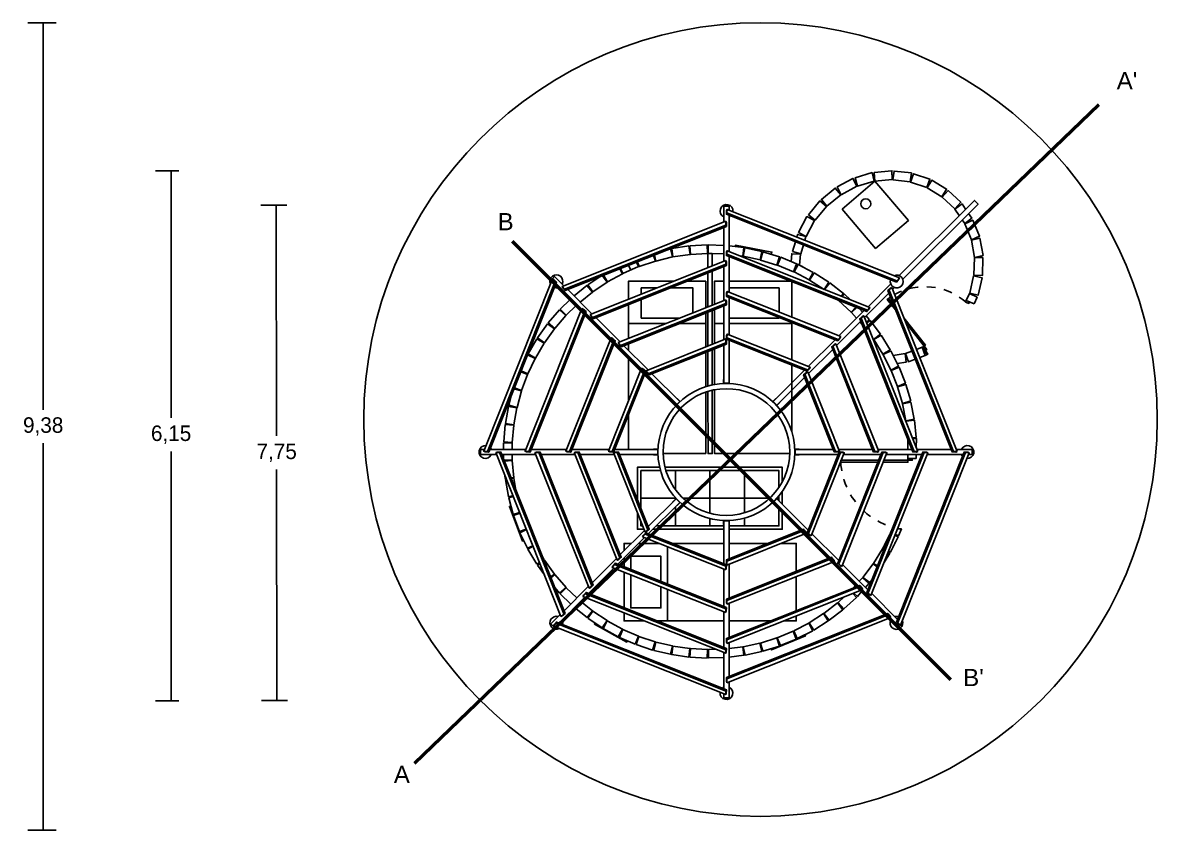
# Model space of a CAD drawing. Header units: millimetres. Extents: x 507.9 to 541, y 40.2 to 69.3.
# Drawn here: x 507.95 to 521.13, y 59.91 to 69.29 of the extents above; entities that cross this region are included whole.
import ezdxf

# ---------------------------------------------------------------- set-up
doc = ezdxf.new("R2010")
doc.units = ezdxf.units.MM
doc.linetypes.add('HIDDEN4', pattern=[0.09375, 0.0625, -0.03125])
for name, color, linetype in [('beams', 6, 'Continuous'), ('brick', 32, 'Continuous'), ('furniture', 2, 'Continuous'), ('WALLS', 6, 'Continuous')]:
    doc.layers.add(name, color=color, linetype=linetype)
doc.layers.add('Make2D$Visible$ClippingPlaneIntersections', color=7, linetype='Continuous', lineweight=50, true_color=0x000000)
doc.dimstyles.new('STANDARD_ACAD', dxfattribs={"dimtxt": 0.18, "dimasz": 0.18, "dimexe": 0.18, "dimexo": 0.0625, "dimgap": 0.09, "dimtad": 0, "dimtih": 1, "dimtoh": 1, "dimdec": 4, "dimzin": 0, "dimdsep": 46, "dimtxsty": 'Standard', "dimcen": 0.09, "dimadec": 0, "dimazin": 0, "dimtfac": 1, "dimtdec": 4, "dimtofl": 0, "dimtmove": 0, "dimatfit": 3, "dimfxl": 1, "dimtolj": 1, "dimtzin": 0, "dimarcsym": 0})

# ---------------------------------------------------------------- blocks, each defined once
blk = doc.blocks.new('*D7')
at = {"layer": 'furniture', "color": 0, "lineweight": -2, "transparency": 16777216}
for p, q in [((511.018, 67.169), (510.714, 67.169)), ((510.894, 67.169), (510.897, 64.488)), ((510.901, 61.416), (510.898, 64.098)), ((511.025, 61.416), (510.721, 61.416))]:
    blk.add_line(p, q, dxfattribs=at)
at = {"layer": 'furniture', "color": 0, "transparency": 16777216, "insert": (510.898, 64.293), "char_height": 0.18, "attachment_point": 5}
blk.add_mtext('\\A1;7,75', dxfattribs=at)
blk = doc.blocks.new('_None')
blk = doc.blocks.new('*D10')
at = {"layer": 'furniture', "color": 0, "lineweight": -2, "transparency": 16777216}
for p, q in [((509.763, 67.568), (509.492, 67.568)), ((509.672, 67.568), (509.672, 64.698)), ((509.672, 61.411), (509.672, 64.308)), ((509.763, 61.411), (509.492, 61.411))]:
    blk.add_line(p, q, dxfattribs=at)
at = {"layer": 'furniture', "color": 0, "transparency": 16777216, "insert": (509.672, 64.503), "char_height": 0.18, "attachment_point": 5}
blk.add_mtext('\\A1;6,15', dxfattribs=at)
blk = doc.blocks.new('*D11')
at = {"layer": 'furniture', "color": 0, "lineweight": -2, "transparency": 16777216}
for p, q in [((508.335, 69.288), (508.006, 69.288)), ((508.186, 69.288), (508.186, 64.793)), ((508.186, 59.908), (508.186, 64.403)), ((508.335, 59.908), (508.006, 59.908))]:
    blk.add_line(p, q, dxfattribs=at)
at = {"layer": 'furniture', "color": 0, "transparency": 16777216, "insert": (508.186, 64.598), "char_height": 0.18, "attachment_point": 5}
blk.add_mtext('\\A1;9,38', dxfattribs=at)

msp = doc.modelspace()

# ---------------------------------------------------------------- linework, layer by layer
at = {"layer": 'beams'}
for points in [[(518.12996, 66.35147), (519.00303, 67.22454), (519.04545, 67.18211), (518.17162, 66.30828)], [(516.15276, 67.11148), (516.15276, 67.15683), (516.09276, 67.15683), (516.09276, 66.9725)], [(516.12872, 67.07778), (516.13135, 67.12032), (516.12526, 67.10501), (516.12276, 67.06242), (516.12872, 67.07778)], [(516.13124, 67.12004), (518.13264, 66.32393)], [(516.11633, 66.98189), (514.21374, 66.22392)], [(516.11633, 66.98189), (516.12276, 66.96671), (516.12243, 66.92243), (516.11633, 66.93774), (516.11633, 66.98189)], [(516.12276, 67.06242), (518.0971, 66.27619)], [(518.10307, 66.29155), (516.12872, 67.07779)], [(516.15276, 66.63142), (516.15276, 67.05047)], [(514.24206, 66.19161), (516.11633, 66.93774)], [(516.12243, 66.92243), (514.24829, 66.17635)], [(516.09276, 66.91062), (516.09276, 66.51675)], [(516.12872, 66.59774), (516.13135, 66.64028), (516.12526, 66.62496), (516.12276, 66.58237), (516.12872, 66.59774)], [(516.12276, 66.58237), (517.75378, 65.93286)], [(517.75974, 65.94823), (516.12872, 66.59774)], [(516.13124, 66.63998), (517.78931, 65.98059)], [(516.15276, 66.15795), (516.15276, 66.57043)], [(516.11633, 66.52615), (514.53972, 65.89794)], [(514.56803, 65.86563), (516.11633, 66.482)], [(516.12243, 66.46669), (514.57426, 65.85037)], [(516.09276, 66.45487), (516.09276, 66.06101)], [(516.11633, 66.52615), (516.12276, 66.51097), (516.12243, 66.46669), (516.11633, 66.482), (516.11633, 66.52615)], [(513.30454, 64.31039), (514.10065, 66.31178)], [(514.08277, 66.29944), (514.12519, 66.34187), (514.23477, 66.2323)], [(514.09205, 66.29016), (514.08277, 66.29944)], [(514.10065, 66.31178), (514.11601, 66.30582), (514.14839, 66.27625), (514.13302, 66.28221), (514.10065, 66.31178)], [(518.13264, 66.32393), (518.12667, 66.30856), (518.0971, 66.27619), (518.10307, 66.29155), (518.13264, 66.32393)], [(514.13302, 66.28221), (513.34679, 64.30787)], [(513.36215, 64.30191), (514.14839, 66.27625)], [(514.43538, 65.94683), (514.1363, 66.24591)], [(514.21374, 66.22392), (514.24206, 66.19161), (514.24829, 66.17635), (514.21997, 66.20866), (514.21374, 66.22392)], [(514.27863, 66.18843), (514.56074, 65.90632)], [(516.12872, 66.12393), (516.13135, 66.16646), (516.12526, 66.15115), (516.12276, 66.10856), (516.12872, 66.12393)], [(516.13135, 66.16646), (517.45057, 65.64185)], [(517.76768, 65.98919), (518.032, 66.25351)], [(518.04477, 66.21083), (518.01246, 66.18252), (517.9972, 66.17628), (518.02951, 66.2046), (518.04477, 66.21083)], [(518.74328, 64.30214), (517.9972, 66.17628)], [(518.01246, 66.18252), (518.7586, 64.30824)], [(518.80275, 64.30824), (518.04477, 66.21083)], [(518.0752, 66.21185), (518.05315, 66.1898)], [(516.11633, 66.0704), (514.86569, 65.57197)], [(516.11633, 66.0704), (516.12276, 66.05522), (516.12243, 66.01094), (516.11633, 66.02625), (516.11633, 66.0704)], [(516.12276, 66.10856), (517.41504, 65.59412)], [(517.421, 65.60949), (516.12872, 66.12393)], [(516.15276, 65.66206), (516.15276, 66.09662)], [(518.00928, 66.14594), (517.72717, 65.86383)], [(513.78459, 64.31038), (514.44399, 65.96845)], [(514.47635, 65.93889), (513.82683, 64.30787)], [(513.8422, 64.30191), (514.49171, 65.93293)], [(514.44397, 65.96846), (514.45934, 65.9625), (514.49171, 65.93293), (514.47635, 65.93889), (514.44397, 65.96846)], [(514.77412, 65.60809), (514.47963, 65.90258)], [(514.89401, 65.53966), (516.11633, 66.02625)], [(516.12276, 66.01107), (514.90024, 65.5244)], [(516.09276, 65.99913), (516.09276, 65.60526)], [(517.42894, 65.65045), (517.72344, 65.94494)], [(517.78931, 65.9806), (517.78335, 65.96524), (517.75378, 65.93286), (517.75974, 65.94823), (517.78931, 65.9806)], [(514.53972, 65.89794), (514.56803, 65.86563), (514.57426, 65.85037), (514.54595, 65.88268), (514.53972, 65.89794)], [(514.60461, 65.86245), (514.88672, 65.58035)], [(517.68331, 65.81996), (517.4012, 65.53785)], [(517.71879, 65.88485), (517.68648, 65.85654), (517.67123, 65.85031), (517.70354, 65.87862), (517.71879, 65.88485)], [(518.28754, 64.30214), (517.67123, 65.85031)], [(517.68648, 65.85654), (518.30285, 64.30824)], [(518.347, 64.30824), (517.71879, 65.88485)], [(516.12872, 65.62803), (516.13135, 65.67057), (516.12526, 65.65525), (516.12276, 65.61267), (516.12872, 65.62803)], [(516.13135, 65.67057), (517.09578, 65.28706)], [(517.45057, 65.64186), (517.44461, 65.6265), (517.41504, 65.59412), (517.421, 65.60949), (517.45057, 65.64186)], [(514.25811, 64.3105), (514.78272, 65.62971)], [(514.81509, 65.60015), (514.30065, 64.30787)], [(514.31601, 64.30191), (514.83045, 65.59419)], [(514.78271, 65.62972), (514.79808, 65.62376), (514.83045, 65.59419), (514.81509, 65.60015), (514.78271, 65.62972)], [(515.12892, 65.25329), (514.81837, 65.56384)], [(514.86569, 65.57197), (514.89401, 65.53966), (514.90024, 65.5244), (514.87192, 65.55671), (514.86569, 65.57197)], [(514.93059, 65.53648), (515.21269, 65.25437)], [(516.11653, 65.61474), (515.19167, 65.24599)], [(515.21999, 65.21368), (516.11633, 65.57051), (516.11653, 65.61474), (516.12276, 65.59948), (516.12256, 65.55525), (516.11633, 65.57051)], [(516.12243, 65.5552), (515.22622, 65.19842)], [(516.09276, 65.0997), (516.15276, 65.0997), (516.15276, 65.60072)], [(516.09276, 65.54338), (516.09276, 65.0997)], [(516.12276, 65.61267), (517.06025, 65.23933)], [(517.06621, 65.2547), (516.12872, 65.62803)], [(517.07415, 65.29566), (517.38469, 65.6062)], [(517.39282, 65.55888), (517.36051, 65.53056), (517.34525, 65.52433), (517.37756, 65.55265), (517.39282, 65.55888)], [(517.83192, 64.30181), (517.34525, 65.52433)], [(517.36051, 65.53056), (517.84711, 64.30824)], [(517.89126, 64.30824), (517.39282, 65.55888)], [(517.35733, 65.49399), (517.07522, 65.21188)], [(514.754, 64.3105), (515.13752, 65.27492)], [(515.16987, 65.24536), (514.79654, 64.30787)], [(515.1375, 65.27493), (515.15286, 65.26897), (515.18524, 65.2394), (515.16987, 65.24536), (515.1375, 65.27493)], [(515.19167, 65.24599), (515.21999, 65.21368), (515.22622, 65.19842), (515.1979, 65.23073), (515.19167, 65.24599)], [(516.66569, 64.8872), (517.02991, 65.25142)], [(517.09578, 65.28707), (517.08982, 65.27171), (517.06025, 65.23933), (517.06621, 65.2547), (517.09578, 65.28707)], [(514.81191, 64.30191), (515.18524, 65.2394)], [(515.25656, 65.2105), (515.57966, 64.8874), (515.53738, 64.84483), (515.17316, 65.20905)], [(517.03135, 65.16801), (516.70811, 64.84477), (516.66569, 64.8872)], [(517.06684, 65.2329), (517.03453, 65.20459), (517.01927, 65.19836), (517.05158, 65.22667), (517.06684, 65.2329)], [(517.37605, 64.30214), (517.01927, 65.19836)], [(517.03453, 65.20459), (517.39136, 64.30824), (517.43559, 64.30805), (517.42033, 64.30181), (517.3761, 64.30201), (517.39136, 64.30824)], [(517.43559, 64.30805), (517.06684, 65.2329)], [(513.26775, 64.33191), (513.26775, 64.27191), (513.45207, 64.27191)], [(513.3131, 64.33191), (513.26775, 64.33191)], [(513.79315, 64.33191), (513.3741, 64.33191)], [(514.26662, 64.33191), (513.85415, 64.33191)], [(514.76251, 64.33191), (514.32795, 64.33191)], [(514.88119, 64.27191), (515.32488, 64.27191), (515.32501, 64.33191), (514.82385, 64.33191)], [(516.92055, 64.33181), (516.92055, 64.27181), (517.42157, 64.27181)], [(517.36424, 64.33181), (516.92055, 64.33181)], [(517.81998, 64.33181), (517.42611, 64.33181)], [(518.27573, 64.33181), (517.88186, 64.33181)], [(518.73147, 64.33181), (518.33761, 64.33181)], [(518.93233, 64.27181), (518.97768, 64.27181), (518.97768, 64.33181), (518.79335, 64.33181)], [(513.34679, 64.30787), (513.30425, 64.3105), (513.31957, 64.30441), (513.36215, 64.30191), (513.34679, 64.30787)], [(513.44268, 64.29548), (513.45786, 64.30191), (513.50214, 64.30158), (513.48683, 64.29548), (513.44268, 64.29548)], [(513.44268, 64.29548), (514.20065, 62.39289)], [(514.23296, 62.4212), (513.48683, 64.29548)], [(513.50214, 64.30158), (514.24822, 62.42744)], [(513.51395, 64.27191), (513.90782, 64.27191)], [(513.82683, 64.30787), (513.7843, 64.3105), (513.79961, 64.30441), (513.8422, 64.30191), (513.82683, 64.30787)], [(513.89842, 64.29548), (513.91361, 64.30191), (513.95789, 64.30158), (513.94257, 64.29548), (513.89842, 64.29548)], [(513.89842, 64.29548), (514.52663, 62.71887)], [(514.55894, 62.74718), (513.94257, 64.29548)], [(513.95789, 64.30158), (514.5742, 62.75341)], [(513.9697, 64.27191), (514.36357, 64.27191)], [(514.30065, 64.30787), (514.25811, 64.3105), (514.27342, 64.30441), (514.31601, 64.30191), (514.30065, 64.30787)], [(514.35417, 64.29548), (514.36935, 64.30191), (514.41363, 64.30158), (514.39832, 64.29548), (514.35417, 64.29548)], [(514.35417, 64.29548), (514.85261, 63.04484)], [(514.39584, 64.30171), (514.39576, 64.30191)], [(514.88492, 63.07316), (514.39832, 64.29548)], [(514.4135, 64.30191), (514.90018, 63.07939)], [(514.42544, 64.27191), (514.81931, 64.27191)], [(514.79654, 64.30787), (514.754, 64.3105), (514.76932, 64.30441), (514.81191, 64.30191), (514.79654, 64.30787)], [(515.21089, 63.39913), (514.85406, 64.29548), (514.80984, 64.29567), (514.8251, 64.30191), (514.86932, 64.30171), (514.85406, 64.29548)], [(514.80984, 64.29567), (515.17858, 63.37082)], [(514.86938, 64.30158), (515.22615, 63.40536)], [(517.43352, 64.30181), (517.06019, 63.36432)], [(517.07555, 63.35836), (517.44889, 64.29585)], [(517.49142, 64.29322), (517.10791, 63.3288)], [(517.92941, 64.30181), (517.41497, 63.00953)], [(517.43034, 63.00357), (517.94478, 64.29585)], [(517.44922, 64.29583), (517.49176, 64.2932), (517.47644, 64.29929), (517.43386, 64.30179), (517.44922, 64.29583)], [(517.98732, 64.29322), (517.4627, 62.97401)], [(517.48291, 64.27181), (517.91747, 64.27181)], [(518.40323, 64.30181), (517.75371, 62.67079)], [(517.76908, 62.66483), (518.41859, 64.29585)], [(518.46083, 64.29334), (517.80144, 62.63527)], [(517.89126, 64.30824), (517.87607, 64.30181), (517.83179, 64.30214), (517.84711, 64.30824), (517.89126, 64.30824)], [(517.94512, 64.29583), (517.98765, 64.2932), (517.97234, 64.29929), (517.92975, 64.30179), (517.94512, 64.29583)], [(517.9788, 64.27181), (518.39128, 64.27181)], [(518.88327, 64.30181), (518.09704, 62.32747)], [(518.1124, 62.32151), (518.89864, 64.29585)], [(518.94089, 64.29333), (518.14478, 62.29194)], [(518.347, 64.30824), (518.33182, 64.30181), (518.28754, 64.30214), (518.30285, 64.30824), (518.347, 64.30824)], [(518.41859, 64.29585), (518.46113, 64.29322), (518.44581, 64.29931), (518.40323, 64.30181), (518.41859, 64.29585)], [(518.45227, 64.27181), (518.87132, 64.27181)], [(518.80275, 64.30824), (518.78756, 64.30181), (518.74328, 64.30214), (518.7586, 64.30824), (518.80275, 64.30824)], [(518.89864, 64.29585), (518.94117, 64.29322), (518.92586, 64.29931), (518.88327, 64.30181), (518.89864, 64.29585)], [(515.21552, 63.3523), (515.57986, 63.71664), (515.53743, 63.75907), (515.21407, 63.43571)], [(516.66562, 63.71646), (516.70805, 63.75889), (517.07227, 63.39467)], [(516.98886, 63.39322), (516.66562, 63.71646)], [(515.17858, 63.37082), (515.21089, 63.39913), (515.22615, 63.40536), (515.19384, 63.37705), (515.17858, 63.37082)], [(516.09267, 63.50402), (516.15267, 63.50402), (516.15267, 63.06034)], [(516.09267, 63.003), (516.09267, 63.50375)], [(516.12299, 63.04852), (517.01921, 63.4053)], [(517.05375, 63.35773), (517.02544, 63.39004), (517.01921, 63.4053), (517.04752, 63.37299), (517.05375, 63.35773)], [(514.86073, 62.99752), (515.17128, 63.30806)], [(515.1702, 63.39184), (514.8881, 63.10973)], [(515.14964, 63.31665), (515.1556, 63.33201), (515.18517, 63.36439), (515.17921, 63.34902), (515.14964, 63.31665)], [(516.11407, 62.93315), (515.14965, 63.31666)], [(515.17921, 63.34902), (516.1167, 62.97569)], [(516.12267, 62.99105), (515.18517, 63.36439)], [(517.02544, 63.39004), (516.12909, 63.03321), (516.1289, 62.98898), (516.12267, 63.00424), (516.12286, 63.04847), (516.12909, 63.03321)], [(516.1289, 62.98898), (517.05375, 63.35773)], [(517.31484, 63.06724), (517.03273, 63.34935)], [(517.10793, 63.32879), (517.09256, 63.33475), (517.06019, 63.36432), (517.07555, 63.35836), (517.10793, 63.32879)], [(517.11651, 63.35043), (517.42705, 63.03988)], [(514.84423, 63.06587), (514.56212, 62.78376)], [(514.79485, 62.96186), (514.80082, 62.97722), (514.83039, 63.0096), (514.82442, 62.99423), (514.79485, 62.96186)], [(516.12267, 62.49516), (514.83039, 63.0096)], [(514.85261, 63.04484), (514.88492, 63.07316), (514.90018, 63.07939), (514.86787, 63.05107), (514.85261, 63.04484)], [(516.12267, 62.59265), (517.34518, 63.07932)], [(517.35142, 63.06406), (516.12909, 62.57747)], [(516.12909, 62.53332), (517.37973, 63.03175)], [(517.37973, 63.03175), (517.35142, 63.06406), (517.34518, 63.07932), (517.3735, 63.04701), (517.37973, 63.03175)], [(517.64082, 62.74127), (517.35871, 63.02337)], [(517.46271, 62.974), (517.44735, 62.97996), (517.41497, 63.00953), (517.43034, 63.00357), (517.46271, 62.974)], [(514.52199, 62.65878), (514.81649, 62.95327)], [(516.11407, 62.43726), (514.79486, 62.96187)], [(514.82442, 62.99423), (516.1167, 62.47979)], [(516.09267, 62.5071), (516.09267, 62.94166)], [(516.1167, 62.97569), (516.11407, 62.93315)], [(516.11407, 62.93315), (516.12017, 62.94846)], [(516.1167, 62.97569), (516.12267, 62.99105)], [(516.1228, 62.991), (516.12017, 62.94846)], [(516.15267, 62.99846), (516.15267, 62.60459)], [(517.4713, 62.99563), (517.7658, 62.70114)], [(514.51825, 62.73989), (514.23614, 62.45778)], [(514.52663, 62.71887), (514.55894, 62.74718), (514.5742, 62.75341), (514.54189, 62.7251), (514.52663, 62.71887)], [(516.12299, 62.13703), (517.67116, 62.75335)], [(517.67739, 62.73809), (516.12909, 62.12172)], [(517.70571, 62.70578), (517.67739, 62.73809), (517.67116, 62.75335), (517.69948, 62.72104), (517.70571, 62.70578)], [(514.17867, 62.31545), (514.47775, 62.61453)], [(514.45611, 62.62312), (514.46208, 62.63848), (514.49165, 62.67086), (514.48568, 62.65549), (514.45611, 62.62312)], [(516.11419, 61.96374), (514.45612, 62.62313)], [(514.48568, 62.65549), (516.1167, 62.00598)], [(516.12267, 62.02135), (514.49165, 62.67086)], [(516.12909, 62.07757), (517.70571, 62.70578)], [(517.96679, 62.41529), (517.68468, 62.6974)], [(517.80145, 62.63526), (517.78609, 62.64122), (517.75371, 62.67079), (517.76908, 62.66483), (517.80145, 62.63526)], [(517.81004, 62.65689), (518.10912, 62.35781)], [(516.1167, 62.47979), (516.11407, 62.43726)], [(516.1167, 62.47979), (516.12267, 62.49516)], [(516.1228, 62.4951), (516.12017, 62.45257)], [(516.12876, 62.53319), (516.12234, 62.54837), (516.12267, 62.59265), (516.12876, 62.57734), (516.12876, 62.53319)], [(516.15267, 62.54271), (516.15267, 62.14885)], [(514.19228, 62.41392), (514.0827, 62.30434)], [(514.20065, 62.39289), (514.23296, 62.4212), (514.24822, 62.42744), (514.21591, 62.39912), (514.20065, 62.39289)], [(516.09267, 62.03329), (516.09267, 62.44577)], [(516.11407, 62.43726), (516.12017, 62.45257)], [(516.12299, 61.68129), (517.99714, 62.42737)], [(518.00337, 62.41211), (516.12909, 61.66598)], [(516.12909, 61.62183), (518.03168, 62.3798)], [(518.03168, 62.3798), (518.00337, 62.41211), (517.99714, 62.42737), (518.02545, 62.39506), (518.03168, 62.3798)], [(518.15338, 62.31356), (518.16266, 62.30428), (518.12023, 62.26185), (518.01066, 62.37142)], [(514.0827, 62.30434), (514.12513, 62.26191), (514.13441, 62.27119)], [(514.11279, 62.27979), (514.11875, 62.29516), (514.14832, 62.32753), (514.14236, 62.31217), (514.11279, 62.27979)], [(516.11418, 61.48368), (514.11279, 62.27979)], [(514.14236, 62.31217), (516.1167, 61.52593)], [(516.12267, 61.5413), (514.14832, 62.32753)], [(518.14478, 62.29194), (518.12941, 62.2979), (518.09704, 62.32747), (518.1124, 62.32151), (518.14478, 62.29194)], [(516.12909, 62.07757), (516.12267, 62.09275), (516.12299, 62.13703), (516.12909, 62.12172), (516.12909, 62.07757)], [(516.15267, 62.08697), (516.15267, 61.6931)], [(516.09267, 61.55325), (516.09267, 61.9723)], [(516.1167, 62.00598), (516.11407, 61.96344), (516.12016, 61.97876), (516.12267, 62.02135), (516.1167, 62.00598)], [(516.15267, 61.63122), (516.15267, 61.44689), (516.09267, 61.44689), (516.09267, 61.49224)], [(516.12909, 61.62183), (516.12267, 61.63701), (516.12299, 61.68129), (516.12909, 61.66598), (516.12909, 61.62183)], [(516.1167, 61.52594), (516.11407, 61.4834), (516.12016, 61.49871), (516.12267, 61.5413), (516.1167, 61.52594)]]:
    msp.add_lwpolyline(points, dxfattribs=at)
msp.add_lwpolyline([(514.82984, 65.63722), (514.82984, 65.63722)], close=True, dxfattribs=at)
for radius in [0.79552, 0.73552]:
    msp.add_circle((516.12271, 64.30186), radius, dxfattribs=at)
at = {"layer": 'brick'}
for points in [[(517.64341, 67.38833), (517.61754, 67.48623), (517.81483, 67.54658), (517.8407, 67.44868), (517.64341, 67.38833)], [(518.04948, 67.46611), (518.04419, 67.5681), (517.84051, 67.54879), (517.84579, 67.4468), (518.04948, 67.46611)], [(518.05404, 67.46322), (518.25562, 67.44068), (518.27114, 67.54249), (518.06956, 67.56503), (518.05404, 67.46322)], [(518.45053, 67.37344), (518.48621, 67.47084), (518.29514, 67.53429), (518.25946, 67.43689), (518.45053, 67.37344)], [(517.28942, 67.15663), (517.44984, 67.2899), (517.38685, 67.3677), (517.22644, 67.23443), (517.2904, 67.15744)], [(517.45534, 67.29024), (517.638, 67.38912), (517.59263, 67.47884), (517.40996, 67.37996), (517.45534, 67.29024)], [(518.45349, 67.36891), (518.50783, 67.45783), (518.68042, 67.35613), (518.62607, 67.2672), (518.45349, 67.36891)], [(518.62803, 67.26212), (518.69877, 67.33886), (518.84567, 67.20314), (518.77493, 67.1264), (518.62788, 67.26197)], [(517.07462, 67.0557), (517.20609, 67.21781), (517.28377, 67.15481), (517.15259, 66.99306), (517.07491, 67.05605)], [(518.90156, 67.12307), (518.85999, 67.18233), (518.77579, 67.12098), (518.82678, 67.04829)], [(517.14759, 66.99055), (517.05789, 67.03541), (516.96084, 66.85122), (517.05054, 66.80636), (517.14759, 66.99055)], [(518.86176, 66.99842), (518.89088, 66.95691)], [(518.96908, 66.7658), (519.06322, 66.80919), (518.98475, 66.99478), (518.89062, 66.95138), (518.96908, 66.7658)], [(518.89088, 66.95691), (518.97507, 67.01825), (518.93654, 67.07319)], [(516.93968, 66.79846), (516.94842, 66.82812), (517.04611, 66.8029), (517.03376, 66.76103)], [(515.48695, 66.6658), (515.68475, 66.69543), (515.69956, 66.59653), (515.50177, 66.5669), (515.48695, 66.6658)], [(515.69861, 66.69604), (515.70456, 66.59622), (515.90421, 66.60812), (515.89826, 66.70795), (515.69861, 66.69604)], [(516.09276, 66.60194), (515.90916, 66.60737), (515.91212, 66.70733), (516.09276, 66.70198)], [(516.15276, 66.69634), (516.32438, 66.67587), (516.31253, 66.57658), (516.2813, 66.5803)], [(516.88986, 66.62954), (516.92348, 66.74355)], [(517.01756, 66.70609), (516.98755, 66.60433), (516.88986, 66.62954)], [(519.10643, 66.58468), (519.06786, 66.78403), (518.96772, 66.76039), (519.00271, 66.56253)], [(515.08912, 66.51108), (515.10782, 66.4554), (515.29741, 66.51908), (515.27521, 66.58516)], [(515.47304, 66.66391), (515.4732, 66.66395), (515.49676, 66.56677), (515.30239, 66.51965), (515.28551, 66.58926)], [(515.90832, 66.60612), (515.90835, 66.44328)], [(515.95759, 66.46289), (515.95752, 66.60594)], [(516.51297, 66.53368), (516.53361, 66.63153), (516.33791, 66.6728), (516.31728, 66.57496), (516.51297, 66.53368)], [(516.70879, 66.47312), (516.73806, 66.56875), (516.54681, 66.62727), (516.51755, 66.53165), (516.70879, 66.47312)], [(516.90072, 66.39585), (516.9382, 66.48855), (516.75279, 66.56353), (516.7153, 66.47082), (516.90072, 66.39585)], [(516.87449, 66.51432), (516.88227, 66.60458), (516.98387, 66.60007), (516.97279, 66.47156)], [(519.10643, 66.58468), (519.00271, 66.56253)], [(514.88379, 66.42934), (514.91495, 66.37263), (514.73966, 66.27633), (514.69655, 66.3548)], [(515.0797, 66.50733), (515.10291, 66.45439), (514.91975, 66.37407), (514.89377, 66.43331)], [(517.13129, 66.3884), (516.95419, 66.48132), (516.90773, 66.39277), (517.08483, 66.29985), (517.13129, 66.3884)], [(514.51401, 66.24372), (514.57, 66.16087), (514.73571, 66.27286), (514.68377, 66.34971)], [(514.6523, 66.33718), (514.51401, 66.24372)], [(515.90836, 66.38147), (515.90841, 65.98754)], [(515.95781, 66.00722), (515.95762, 66.40108)], [(517.3118, 66.27382), (517.14367, 66.38213), (517.08951, 66.29807), (517.25764, 66.18975), (517.3118, 66.27382)], [(518.99433, 66.34944), (518.94877, 66.14592), (519.04616, 66.12282), (519.09172, 66.32633), (518.99405, 66.3482)], [(514.35278, 66.11428), (514.50239, 66.23612), (514.56554, 66.15858), (514.42386, 66.0432)], [(517.32358, 66.26648), (517.26215, 66.18757)], [(517.45727, 66.11263), (517.4814, 66.14362), (517.32358, 66.26648)], [(514.37906, 66.00315), (514.263, 65.89002), (514.1932, 65.96163), (514.30835, 66.07386)], [(517.41713, 66.06692), (517.41997, 66.06471), (517.42061, 66.06554)], [(517.62501, 65.98414), (517.57052, 65.92572), (517.42427, 66.06214), (517.42559, 66.06355)], [(517.46755, 66.10854), (517.49247, 66.13526), (517.56094, 66.0714)], [(518.90158, 66.04522), (518.90894, 66.06182), (518.9461, 66.04535), (518.93799, 66.02707), (518.90084, 66.04354)], [(518.94462, 66.14229), (518.90158, 66.04522)], [(518.90894, 66.06182), (519.00082, 66.02109)], [(519.00082, 66.02109), (519.03536, 66.09899), (518.94462, 66.14229)], [(514.18312, 65.95209), (514.25902, 65.88698), (514.12879, 65.73519), (514.05289, 65.8003), (514.18312, 65.95209)], [(515.90842, 65.92575), (515.90848, 65.53178)], [(515.95803, 65.55154), (515.95784, 65.94542)], [(517.63447, 65.85598), (517.57457, 65.92277), (517.63747, 65.97918)], [(517.66989, 65.96627), (517.70529, 65.9268)], [(514.0437, 65.78991), (514.12509, 65.73181), (514.00889, 65.56903), (513.9275, 65.62713), (514.0437, 65.78991)], [(517.6965, 65.78683), (517.67459, 65.81125)], [(517.74541, 65.88206), (517.78255, 65.84065)], [(517.78255, 65.84065), (517.74856, 65.81016)], [(517.91172, 65.67027), (517.79197, 65.83046), (517.75229, 65.80079)], [(517.82419, 65.62035), (517.83163, 65.61039), (517.91172, 65.67027)], [(517.9202, 65.65928), (517.83509, 65.60677), (517.94011, 65.43656), (518.02522, 65.48907), (517.9202, 65.65928)], [(513.91927, 65.61595), (514.00551, 65.56533), (513.90426, 65.39285), (513.81802, 65.44348), (513.91927, 65.61595)], [(518.36785, 65.39987), (518.43072, 65.42407), (518.39779, 65.51953), (518.3305, 65.49362)], [(518.40206, 65.52103), (518.39779, 65.51953)], [(518.40206, 65.52103), (518.45511, 65.43323), (518.46127, 65.43714)], [(513.81185, 65.43115), (513.90122, 65.38887), (513.81568, 65.20808), (513.73771, 65.24498)], [(515.90849, 65.47003), (515.90854, 65.06801)], [(515.95826, 65.0802), (515.95806, 65.48976)], [(518.03268, 65.47737), (517.94324, 65.43265), (518.03269, 65.25377), (518.12213, 65.29849), (518.03268, 65.47737)], [(518.05975, 65.42324), (518.19953, 65.4467), (518.21215, 65.34569), (518.10733, 65.32809)], [(518.27714, 65.47308), (518.20475, 65.44521)], [(518.20475, 65.44521), (518.23767, 65.34975), (518.31447, 65.37932)], [(518.43409, 65.47993), (518.46127, 65.43714), (518.43072, 65.42407)], [(518.12852, 65.28617), (518.03545, 65.24959), (518.10862, 65.06345), (518.20169, 65.10004), (518.12852, 65.28617)], [(513.73305, 65.23329), (513.81301, 65.20385), (513.74391, 65.01616), (513.65903, 65.04741)], [(513.65418, 65.03522), (513.74266, 65.01122), (513.69032, 64.81819), (513.5938, 64.84437), (513.62716, 64.96738)], [(515.90855, 65.00551), (515.90866, 64.28376), (515.95866, 64.28376), (515.9583, 65.01877)], [(518.26314, 64.89445), (518.16721, 64.86621), (518.11074, 65.05807), (518.20667, 65.08631), (518.26314, 64.89445)], [(518.26566, 64.8808), (518.30483, 64.68468), (518.20677, 64.66509), (518.16759, 64.86121), (518.26566, 64.8808)], [(513.55501, 64.63411), (513.58997, 64.83103), (513.68843, 64.81355), (513.65347, 64.61663), (513.55501, 64.63411)], [(513.55238, 64.62049), (513.652, 64.61184), (513.63471, 64.41259), (513.53509, 64.42123), (513.55238, 64.62049)], [(518.2067, 64.66008), (518.30612, 64.67086), (518.32768, 64.47202)], [(518.32768, 64.47202), (518.28364, 64.46725)], [(518.28739, 64.45784), (518.32878, 64.45918), (518.3287, 64.35418)], [(513.5338, 64.33191), (513.53367, 64.40752), (513.63367, 64.40769), (513.6338, 64.33191)], [(518.22884, 64.33181), (518.22884, 64.4496)], [(513.53398, 64.2216), (513.5339, 64.27191)], [(513.6339, 64.27191), (513.634, 64.20769), (513.53958, 64.20753)], [(513.54471, 64.19464), (513.6334, 64.20271), (513.65153, 64.00354), (513.62186, 64.00084)], [(518.2286, 64.22521), (518.32864, 64.22521)], [(518.32859, 64.22521), (518.22884, 64.22521), (518.22884, 64.27181)], [(518.32863, 64.27181), (518.32859, 64.22521)], [(513.56223, 63.99541), (513.55194, 63.99447), (513.54879, 64.02914)], [(513.56708, 63.98321), (513.55501, 63.98107)], [(513.55501, 63.98107), (513.58997, 63.78415), (513.64266, 63.7935)], [(513.67818, 63.85938), (513.65347, 63.99855), (513.6248, 63.99346)], [(513.64606, 63.78498), (513.5938, 63.77081), (513.64615, 63.57779)], [(513.64615, 63.57779), (513.72056, 63.59797)], [(513.64956, 63.56426), (513.72297, 63.59193)], [(513.797, 63.4061), (513.72011, 63.37712), (513.64956, 63.56426)], [(513.79937, 63.40014), (513.72474, 63.36485)], [(518.03043, 63.36534), (518.04695, 63.40738), (518.04704, 63.40738)], [(518.10875, 63.40802), (518.15485, 63.40851), (518.12349, 63.32876), (518.08349, 63.34448)], [(513.72474, 63.36485), (513.81023, 63.18405), (513.87354, 63.21398)], [(518.02847, 63.36076), (518.02766, 63.36117), (517.9382, 63.18229)], [(518.00558, 63.14859), (518.02764, 63.13756), (518.1171, 63.31644), (518.07976, 63.33511)], [(513.8764, 63.2068), (513.81744, 63.17219), (513.91868, 62.99971)], [(517.95175, 63.16809), (517.93508, 63.17837), (517.83006, 63.00817)], [(517.9382, 63.18229), (517.95421, 63.17428)], [(517.95368, 63.01809), (518.02018, 63.12586), (518.0012, 63.13757)], [(513.91868, 62.99971), (513.95128, 63.01884)], [(513.9555, 63.00826), (513.92712, 62.98766)], [(514.00114, 63.04811), (514.00492, 63.05033), (513.99042, 63.07503)], [(514.07954, 62.85117), (514.12554, 62.88455), (514.00805, 63.04641), (514.00321, 63.0429)], [(517.87285, 62.96996), (517.82659, 63.00455), (517.70684, 62.84436)], [(517.83006, 63.00817), (517.87662, 62.97943)], [(513.92712, 62.98766), (514.0082, 62.87596)], [(514.08344, 62.84136), (514.12797, 62.88017), (514.25939, 62.72942), (514.18402, 62.6637), (514.12908, 62.72671)], [(517.59841, 62.72439), (517.62644, 62.75564)], [(517.66656, 62.80037), (517.70306, 62.84106)], [(517.70306, 62.84106), (517.77751, 62.7743), (517.73738, 62.72956)], [(517.70684, 62.84436), (517.78693, 62.78448), (517.81273, 62.819)], [(514.38542, 62.60706), (514.2622, 62.72527), (514.19298, 62.65311)], [(514.19298, 62.65311), (514.3147, 62.53633)], [(517.59165, 62.66033), (517.63461, 62.61285), (517.48742, 62.47969), (517.41921, 62.55282)], [(517.41921, 62.55282), (517.49586, 62.62216)], [(517.69726, 62.68482), (517.64397, 62.62541), (517.60091, 62.66402)], [(514.42993, 62.56672), (514.56577, 62.45787), (514.50324, 62.37983), (514.35879, 62.49558)], [(517.25613, 62.42712), (517.31731, 62.34801), (517.47552, 62.47036), (517.41434, 62.54947), (517.25613, 62.42712)], [(514.51394, 62.37099), (514.56928, 62.45428), (514.73586, 62.34361), (514.68053, 62.26032), (514.51394, 62.37099)], [(517.08314, 62.31717), (517.13703, 62.23293), (517.3055, 62.34071), (517.25162, 62.42495), (517.08314, 62.31717)], [(514.69075, 62.25125), (514.7383, 62.33923), (514.91425, 62.24415), (514.86671, 62.15617), (514.69075, 62.25125)], [(514.87882, 62.14939), (515.06253, 62.07035), (515.10205, 62.16221), (514.91834, 62.24125), (514.87882, 62.14939)], [(516.7113, 62.14553), (516.7494, 62.05307), (516.93432, 62.12927), (516.89622, 62.22172), (516.7113, 62.14553)], [(517.12463, 62.22671), (517.07845, 62.31541), (516.90432, 62.22476)], [(517.12463, 62.22671), (516.94632, 62.13611), (516.90432, 62.22476)], [(515.0752, 62.06467), (515.10638, 62.15969), (515.29641, 62.09731), (515.26522, 62.0023), (515.0752, 62.06467)], [(515.27834, 61.99777), (515.30094, 62.09518), (515.49577, 62.04997), (515.47316, 61.95256), (515.27834, 61.99777)], [(516.31711, 62.03982), (516.33852, 61.94214), (516.53388, 61.98496), (516.51247, 62.08264), (516.31711, 62.03982)], [(516.51746, 62.08311), (516.54748, 61.98772), (516.73826, 62.04777), (516.70823, 62.14315), (516.51746, 62.08311)], [(515.50132, 62.04798), (515.48729, 61.94897), (515.68531, 61.92091), (515.69934, 62.01992), (515.50132, 62.04798)], [(515.70418, 62.01863), (515.69902, 61.91876), (515.89875, 61.90844), (515.90391, 62.00831), (515.70418, 62.01863)], [(515.99606, 62.01072), (515.91253, 62.00758)], [(516.09267, 61.91447), (515.91253, 61.90949), (515.91253, 62.00758)], [(516.15267, 61.91868), (516.32473, 61.94059), (516.3121, 62.03979), (516.15267, 62.01949)]]:
    msp.add_lwpolyline(points, dxfattribs=at)
msp.add_lwpolyline([(519.10269, 66.56012), (519.09768, 66.35192), (518.99769, 66.35433), (519.00271, 66.56253)], close=True, dxfattribs=at)
msp.add_arc((516.50382, 65.52776), 1.05389, 61.05133, 69.40797, dxfattribs=at)
at = {"layer": 'brick', "color": 18, "lineweight": -3, "true_color": 0x000000}
for points in [[(518.03043, 63.36534), (518.03869, 63.38636), (518.04695, 63.40738)], [(518.15485, 63.40851), (518.13917, 63.36863), (518.12349, 63.32876)], [(517.9382, 63.18229), (517.98293, 63.27173), (518.02766, 63.36117)], [(518.1171, 63.31644), (518.07237, 63.227), (518.02764, 63.13756)], [(518.02766, 63.36117), (518.02807, 63.36096), (518.02847, 63.36076)], [(518.07976, 63.33511), (518.09843, 63.32578), (518.1171, 63.31644)], [(518.12349, 63.32876), (518.10349, 63.33662), (518.08349, 63.34448)]]:
    msp.add_open_spline(points, degree=2, dxfattribs=at)
at = {"layer": 'furniture'}
for p, q in [((515.53018, 64.08532), (515.53018, 63.86609)), ((515.93077, 64.08532), (515.93077, 63.59182)), ((516.33136, 64.08532), (516.33136, 63.59655)), ((515.12958, 63.76484), (515.5358, 63.76484)), ((515.53018, 63.77105), (515.53018, 63.75606)), ((515.53018, 63.66696), (515.53018, 63.44437)), ((515.62012, 63.76484), (516.62531, 63.76484)), ((516.70963, 63.76484), (516.73196, 63.76484)), ((515.93077, 63.52984), (515.93077, 63.44437)), ((516.33136, 63.53419), (516.33136, 63.44437))]:
    msp.add_line(p, q, dxfattribs=at)
for points in [[(517.46598, 67.12162), (517.84579, 67.4468), (518.23601, 66.99103), (517.8562, 66.66585)], [(518.4032, 65.5191), (518.43409, 65.47993), (518.4498, 65.49231), (518.4189, 65.53149)]]:
    msp.add_lwpolyline(points, close=True, dxfattribs=at)
for points in [[(516.22508, 66.68771), (516.22668, 66.70263), (516.65029, 66.62367), (516.64244, 66.59801)], [(515.95752, 66.60594), (515.90832, 66.60612)], [(514.98674, 66.47032), (515.01133, 66.41423)], [(514.59686, 66.29971), (514.58938, 66.31214)], [(515.50989, 66.28451), (514.98346, 66.28451), (514.98346, 66.07475)], [(515.31534, 66.20699), (515.13346, 66.20699), (515.13338, 66.13449)], [(515.73314, 65.91768), (515.73346, 66.20699), (515.47008, 66.20699)], [(515.88346, 65.97759), (515.88346, 66.28451), (515.6648, 66.28451)], [(515.98346, 66.01745), (515.98346, 66.28451), (516.09276, 66.28451)], [(516.15276, 66.28451), (516.88346, 66.28451), (516.88346, 65.86737)], [(516.15276, 66.20699), (516.73346, 66.20699), (516.73377, 65.9269)], [(515.13331, 66.07293), (515.13308, 65.85699), (515.58085, 65.85699)], [(518.0857, 65.95399), (517.99096, 66.07411), (518.00614, 66.08608), (518.0606, 66.01702)], [(514.98346, 66.01327), (514.98346, 65.6189)], [(515.88346, 65.52181), (515.88346, 65.91581)], [(515.98346, 65.56168), (515.98346, 65.95562)], [(514.98346, 65.79612), (515.42813, 65.79612)], [(515.58281, 65.79612), (515.88346, 65.79612)], [(515.98346, 65.79612), (516.09276, 65.79612)], [(516.73384, 65.8653), (516.73384, 65.85699), (516.15276, 65.85699)], [(516.15276, 65.79612), (516.88346, 65.79612)], [(516.88346, 65.80574), (516.88346, 65.37149)], [(518.18464, 65.85975), (518.43408, 65.54346), (518.4189, 65.53149), (518.20977, 65.79666)], [(514.98346, 65.55753), (514.98346, 65.4836)], [(514.98346, 65.39875), (514.98346, 64.88752)], [(515.88346, 65.06055), (515.88346, 65.46006)], [(515.98346, 65.0851), (515.98346, 65.49987)], [(516.88346, 65.30974), (516.88346, 64.53449)], [(516.09276, 65.14539), (516.08976, 65.14539), (516.08976, 65.0967)], [(516.15276, 65.14539), (516.15576, 65.14539), (516.15576, 65.0967)], [(515.38739, 64.28451), (515.88346, 64.28451), (515.88346, 64.99738)], [(516.85803, 64.28451), (515.98346, 64.28451), (515.98346, 65.02408)], [(515.50505, 64.87716), (515.50295, 64.87502), (515.53738, 64.84059)], [(515.54749, 64.91957), (515.54962, 64.92169), (515.58405, 64.88726)], [(516.69799, 64.9195), (516.69587, 64.92163), (516.66145, 64.8872)], [(516.74042, 64.87708), (516.74254, 64.87496), (516.70811, 64.84053)], [(514.98346, 64.7327), (514.98346, 64.33191)], [(515.27919, 64.33191), (515.27919, 64.33491), (515.32788, 64.33491)], [(516.96624, 64.33181), (516.96624, 64.33481), (516.91755, 64.33481)], [(515.27919, 64.27191), (515.27919, 64.26891), (515.32788, 64.26891)], [(515.3249, 64.28451), (515.32738, 64.28451)], [(516.96624, 64.27181), (516.96624, 64.26881), (516.91755, 64.26881)], [(517.89096, 64.20521), (517.45066, 64.20521), (517.45066, 64.18337), (517.88226, 64.18337)], [(517.94363, 64.18337), (518.23155, 64.18337), (518.23155, 64.20521), (517.95232, 64.20521)], [(518.23155, 64.22521), (518.23155, 64.20521), (518.28155, 64.20521), (518.28181, 64.22497)], [(515.08953, 63.74857), (515.08953, 64.12537), (515.34701, 64.12537)], [(515.12958, 63.64794), (515.12958, 64.08532), (515.35723, 64.08532)], [(515.40868, 64.12537), (516.77202, 64.12537), (516.77202, 63.95632)], [(515.41979, 64.08532), (516.73196, 64.08532), (516.73196, 63.88978)], [(516.77202, 63.84223), (516.77202, 63.69492)], [(513.76749, 63.27445), (513.75392, 63.26804), (513.60256, 63.66958), (513.61998, 63.6743)], [(515.505, 63.72664), (515.50288, 63.72876), (515.53731, 63.76319)], [(515.54743, 63.68422), (515.54955, 63.68209), (515.58398, 63.71652)], [(516.69793, 63.68415), (516.69581, 63.68203), (516.66138, 63.71646)], [(516.74036, 63.72658), (516.74248, 63.7287), (516.70805, 63.76313)], [(516.73196, 63.79032), (516.73196, 63.73922)], [(515.16523, 63.40431), (515.08953, 63.40431), (515.08953, 63.59418)], [(516.73196, 63.65012), (516.73196, 63.44437), (516.15267, 63.44437)], [(516.77202, 63.61006), (516.77202, 63.40431), (516.15267, 63.40431)], [(515.14926, 63.44437), (515.12958, 63.44437), (515.12958, 63.49371)], [(515.22273, 63.44437), (515.21063, 63.44437)], [(515.22495, 63.40431), (515.22356, 63.40431)], [(516.09267, 63.40431), (515.26752, 63.40431)], [(516.09267, 63.44437), (515.30758, 63.44437)], [(516.09267, 63.45833), (516.08967, 63.45833), (516.08967, 63.50702)], [(516.15267, 63.45833), (516.15567, 63.45833), (516.15567, 63.50702)], [(518.11169, 63.41541), (518.11169, 63.40805)], [(514.93346, 63.1551), (514.93346, 63.2406), (515.01896, 63.2406)], [(515.10382, 63.2406), (515.34092, 63.2406)], [(515.43724, 63.2023), (515.43724, 62.76802)], [(515.49601, 63.2406), (516.09267, 63.2406)], [(516.15267, 63.2406), (516.6055, 63.2406)], [(516.75999, 63.2406), (516.93346, 63.2406), (516.93346, 62.91542)], [(514.93346, 62.96857), (514.93346, 63.07025)], [(515.01098, 62.93771), (515.01098, 63.0906), (515.36098, 63.09099), (515.36098, 62.79838)], [(514.93346, 62.49492), (514.93346, 62.90675)], [(515.36098, 62.73674), (515.36098, 62.49099), (515.01098, 62.4906), (515.01098, 62.87593)], [(516.93346, 62.85389), (516.93346, 62.45967)], [(515.43724, 62.70641), (515.43724, 62.3406)], [(515.16655, 62.3406), (514.93346, 62.3406), (514.93346, 62.4333)], [(516.93346, 62.39807), (516.93346, 62.3406), (516.78922, 62.3406)], [(514.59723, 62.31565), (514.58893, 62.30316), (514.96423, 62.09489), (514.9721, 62.10926)], [(516.09267, 62.3406), (515.32097, 62.3406)], [(516.63436, 62.3406), (516.15267, 62.3406)], [(516.64287, 62.01775), (516.64737, 62.00344), (517.04284, 62.16881), (517.03624, 62.1818)]]:
    msp.add_lwpolyline(points, dxfattribs=at)
for centre, radius in [((516.51912, 64.67894), 4.60884), ((517.74141, 67.18432), 0.05772)]:
    msp.add_circle(centre, radius, dxfattribs=at)
at = {"layer": 'furniture', "linetype": 'HIDDEN4'}
for centre, radius, start, end in [((518.42858, 65.50181), 0.72044, 48.471543, 119.230445), ((518.42858, 65.50181), 0.72044, 123.831928, 127.403672), ((518.27787, 64.22775), 0.8284, 183.071379, 223.213378), ((518.27787, 64.22775), 0.8284, 227.512705, 254.457795)]:
    msp.add_arc(centre, radius, start, end, dxfattribs=at)
at = {"layer": 'Make2D$Visible$ClippingPlaneIntersections'}
for points in [[(512.49767, 60.6897), (520.44875, 68.33808)], [(513.63329, 66.75153), (518.72599, 61.66152)]]:
    msp.add_lwpolyline(points, dxfattribs=at)
at = {"layer": 'WALLS'}
for centre, start, end in [((516.12368, 67.10053), 354.504807, 245.654978), ((516.12368, 67.10053), 292.815789, 309.819685), ((514.14706, 66.28461), 334.492854, 203.161466), ((518.10131, 66.28216), 163.72522, 116.102003), ((514.14706, 66.28461), 251.594033, 287.204918), ((513.32296, 64.30236), 83.846543, 336.043875), ((513.32296, 64.30236), 23.201317, 39.097212), ((518.9216, 64.30207), 264.693834, 156.638612), ((518.9216, 64.30207), 203.795327, 220.026269), ((514.14748, 62.31914), 73.111357, 297.125696), ((514.14748, 62.31914), 344.49238, 25.803238), ((518.09735, 62.31723), 152.839849, 22.888463), ((518.09735, 62.31723), 71.402273, 105.41972), ((516.12295, 61.50321), 174.876861, 66.659954), ((516.12295, 61.50321), 113.816744, 130.225323)]:
    msp.add_arc(centre, 0.075, start, end, dxfattribs=at)

# ---------------------------------------------------------------- texts
at = {"layer": 'Make2D$Visible$ClippingPlaneIntersections', "char_height": 0.2, "attachment_point": 1}
for s, insert in [("{\\fArial|b0|i0|c161|p0;Α'}", (520.65641, 68.71457)), ('{\\fArial|b0|i0|c161|p0;Β}', (513.46479, 67.07728)), ("{\\fArial|b0|i0|c161|p0;Β'}", (518.87277, 61.78287)), ('{\\fArial|b0|i0|c161|p0;Α}', (512.25903, 60.65756))]:
    msp.add_mtext_dynamic_manual_height_columns(s, width=0.9857365, gutter_width=1, heights=[0], dxfattribs=dict(at, insert=insert))

# ---------------------------------------------------------------- dimensions: what is measured, and where the dimension line sits
at = {"layer": 'furniture'}
dim = msp.add_linear_dim(base=(508.18646, 59.90835), p1=(508.39755, 69.28774), p2=(508.39755, 59.90835), angle=90, text='9,38', dimstyle='STANDARD_ACAD', override={"dimblk": 'None', "dimblk1": 'None', "dimblk2": 'None', "dimtmove": 2, "dimldrblk": 'None'}, dxfattribs=at)
dim.commit()
dim.dimension.update_dxf_attribs({"geometry": '*D11', "text_midpoint": (508.18646, 64.59804)})
dim = msp.add_linear_dim(base=(509.67247, 61.41105), p1=(509.82513, 67.5681), p2=(509.82513, 61.41105), angle=90, text='6,15', dimstyle='STANDARD_ACAD', override={"dimblk": 'None', "dimblk1": 'None', "dimblk2": 'None', "dimtmove": 2, "dimldrblk": 'None'}, dxfattribs=at)
dim.commit()
dim.dimension.update_dxf_attribs({"geometry": '*D10', "text_midpoint": (509.67247, 64.50343), "dimtype": 160})
dim = msp.add_aligned_dim(p1=(511.08715, 61.41608), p2=(511.08053, 67.16943), distance=0.18627, text='7,75', dimstyle='STANDARD_ACAD', override={"dimblk": 'None', "dimblk1": 'None', "dimblk2": 'None', "dimtmove": 2, "dimldrblk": 'None'}, dxfattribs=at)
dim.commit()
dim.dimension.update_dxf_attribs({"geometry": '*D7', "text_midpoint": (510.89757, 64.29254)})

doc.saveas('drawing.dxf')
